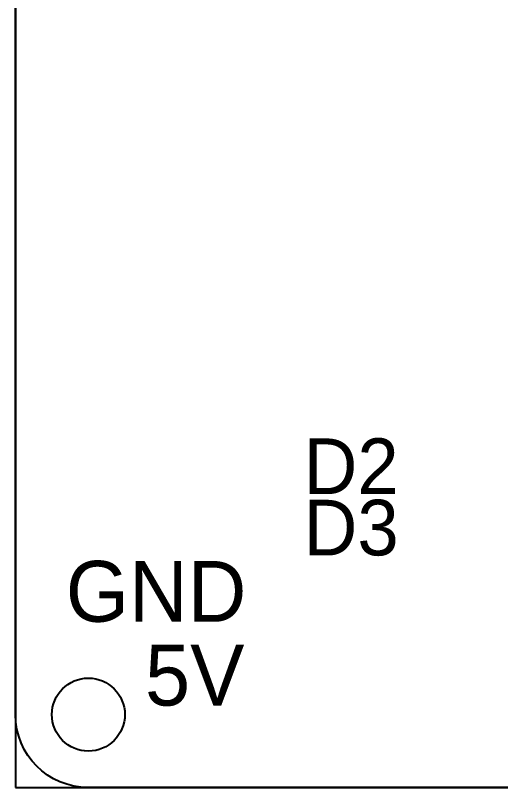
# Model space of a CAD drawing. Extents: x -486 to -411, y 6 to 106.
# Drawn here: x -486 to -466.05, y 6.16 to 37.91 of the extents above; entities that cross this region are included whole.
import ezdxf

# ---------------------------------------------------------------- set-up
doc = ezdxf.new("R2010")
doc.units = 0
doc.layers.add('MOSFET', color=7, linetype='CONTINUOUS')
doc.layers.add('MOSFET$MASK', color=7, linetype='CONTINUOUS')
doc.styles.add('DEFAULT', font='txt')

msp = doc.modelspace()

# ---------------------------------------------------------------- linework, layer by layer
at = {"layer": 'MOSFET'}
for p, q in [((-486, 106.163), (-486, 6.163)), ((-486, 6.163), (-411, 6.163))]:
    msp.add_line(p, q, dxfattribs=at)
at = {"layer": 'MOSFET$MASK'}
for p, q in [((-486, 9.163), (-486, 103.163)), ((-414, 6.163), (-483, 6.163))]:
    msp.add_line(p, q, dxfattribs=at)
msp.add_circle((-483, 9.163), 1.5, dxfattribs=at)
at = {"layer": 'MOSFET$MASK', "extrusion": (0, 0, -1)}
msp.add_arc((483, 9.163), 3, 270, 360, dxfattribs=at)

# ---------------------------------------------------------------- texts
at = {"layer": 'MOSFET$MASK', "style": 'DEFAULT'}
for s, height, p in [('D2', 2.2874, (-474.147, 18.232)), ('D3', 2.2874, (-474.147, 15.709)), ('GND', 2.5, (-483.93, 12.981)), ('5V', 2.5, (-480.673, 9.534))]:
    msp.add_text(s, height=height, dxfattribs=at).set_placement(p)

doc.saveas('drawing.dxf')
